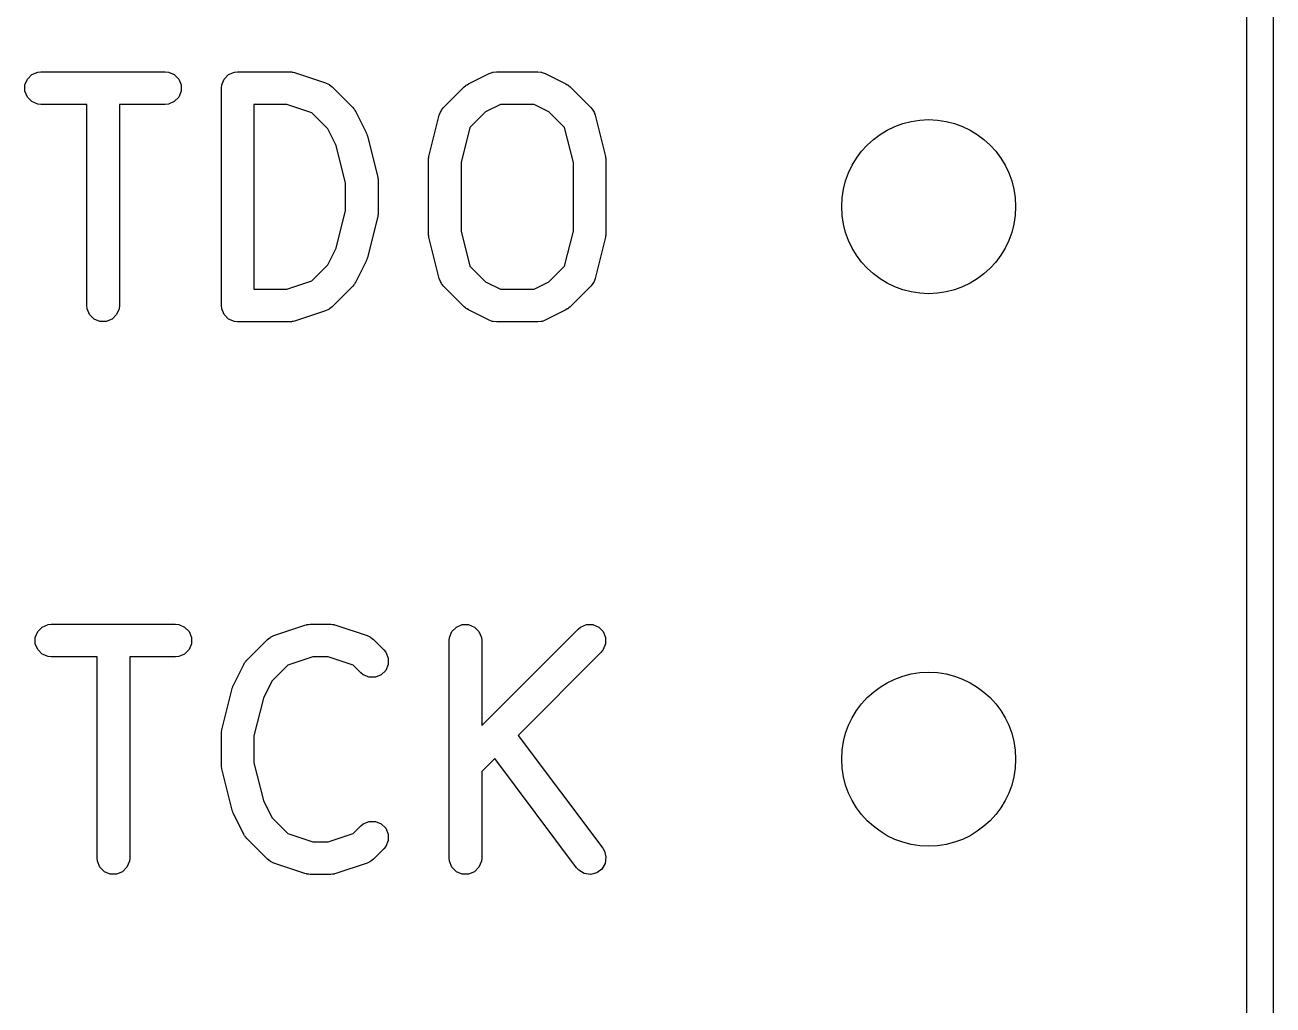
# Model space of a CAD drawing. Extents: x 19.8 to 98.9, y -129.1 to -67.1.
# Drawn here: x 76.81 to 82.55, y -95.61 to -91.1 of the extents above; entities that cross this region are included whole.
import ezdxf

# ---------------------------------------------------------------- set-up
doc = ezdxf.new("R2010")
doc.units = 0
doc.layers.add('BLACK', color=7, linetype='CONTINUOUS')

msp = doc.modelspace()

# ---------------------------------------------------------------- linework, layer by layer
at = {"layer": 'BLACK', "linetype": 'CONTINUOUS'}
for p, q in [((82.553999, -72.636), (82.553999, -129.024)), ((82.433999, -128.964), (82.433999, -72.696)), ((76.845362, -91.332459), (76.872398, -91.32126)), ((76.872398, -91.32126), (76.88703, -91.319819)), ((76.88703, -91.319819), (77.458458, -91.319819)), ((77.458458, -91.319819), (77.47309, -91.32126)), ((77.47309, -91.32126), (77.500126, -91.332459)), ((77.750124, -91.332459), (77.77716, -91.32126)), ((77.77716, -91.32126), (77.791792, -91.319819)), ((77.791792, -91.319819), (78.029887, -91.319819)), ((78.029887, -91.319819), (78.037292, -91.320548)), ((78.037292, -91.320548), (78.039267, -91.320408)), ((78.039267, -91.320408), (78.041864, -91.320998)), ((78.041864, -91.320998), (78.044519, -91.32126)), ((78.044519, -91.32126), (78.04635, -91.322018)), ((78.04635, -91.322018), (78.053604, -91.323668)), ((78.053604, -91.323668), (78.196461, -91.371287)), ((78.853489, -91.375356), (78.948727, -91.327737)), ((78.948727, -91.327737), (78.962458, -91.322482)), ((78.962458, -91.322482), (78.965147, -91.32229)), ((78.965147, -91.32229), (78.967636, -91.32126)), ((78.967636, -91.32126), (78.982268, -91.319819)), ((78.982268, -91.319819), (79.172744, -91.319819)), ((79.172744, -91.319819), (79.187376, -91.32126)), ((79.187376, -91.32126), (79.189865, -91.322291)), ((79.189865, -91.322291), (79.192553, -91.322482)), ((79.192553, -91.322482), (79.206285, -91.327737)), ((79.206285, -91.327737), (79.301523, -91.375356)), ((76.813471, -91.380187), (76.82467, -91.353151)), ((76.813471, -91.409451), (76.813471, -91.380187)), ((76.82467, -91.353151), (76.845362, -91.332459)), ((77.500126, -91.332459), (77.520818, -91.353151)), ((77.520818, -91.353151), (77.532017, -91.380187)), ((77.532017, -91.380187), (77.532017, -91.409451)), ((77.716792, -91.394819), (77.718233, -91.380187)), ((77.718233, -91.380187), (77.729432, -91.353151)), ((77.729432, -91.353151), (77.750124, -91.332459)), ((78.196461, -91.371287), (78.209886, -91.377281)), ((78.209886, -91.377281), (78.211921, -91.379046)), ((78.211921, -91.379046), (78.214412, -91.380078)), ((78.214412, -91.380078), (78.225777, -91.389405)), ((78.833997, -91.389405), (78.839747, -91.384684)), ((78.839747, -91.384684), (78.841046, -91.383188)), ((78.841046, -91.383188), (78.8433, -91.381768)), ((78.8433, -91.381768), (78.845362, -91.380077)), ((78.845362, -91.380077), (78.847194, -91.379318)), ((78.847194, -91.379318), (78.853489, -91.375356)), ((79.301523, -91.375356), (79.307822, -91.37932)), ((79.307822, -91.37932), (79.30965, -91.380078)), ((79.30965, -91.380078), (79.311706, -91.381766)), ((79.311706, -91.381766), (79.313966, -91.383188)), ((79.313966, -91.383188), (79.315265, -91.384686)), ((79.315265, -91.384686), (79.321015, -91.389405)), ((76.82467, -91.436487), (76.813471, -91.409451)), ((76.845362, -91.457179), (76.82467, -91.436487)), ((77.520818, -91.436487), (77.500126, -91.457179)), ((77.532017, -91.409451), (77.520818, -91.436487)), ((77.716792, -92.394819), (77.716792, -91.394819)), ((78.225777, -91.389405), (78.321015, -91.484643)), ((78.738759, -91.484643), (78.833997, -91.389405)), ((79.321015, -91.389405), (79.416253, -91.484643)), ((76.872398, -91.468378), (76.845362, -91.457179)), ((76.88703, -91.469819), (76.872398, -91.468378)), ((77.097744, -91.469819), (76.88703, -91.469819)), ((77.097744, -92.394819), (77.097744, -91.469819)), ((77.458458, -91.469819), (77.247744, -91.469819)), ((77.247744, -91.469819), (77.247744, -92.394819)), ((77.47309, -91.468378), (77.458458, -91.469819)), ((77.500126, -91.457179), (77.47309, -91.468378)), ((78.017717, -91.469819), (77.866792, -91.469819)), ((77.866792, -91.469819), (77.866792, -92.319819)), ((78.13223, -91.50799), (78.017717, -91.469819)), ((78.321015, -91.484643), (78.325735, -91.490393)), ((78.325735, -91.490393), (78.327232, -91.491692)), ((78.327232, -91.491692), (78.328651, -91.493946)), ((78.328651, -91.493946), (78.330343, -91.496008)), ((78.330343, -91.496008), (78.331101, -91.49784)), ((78.331101, -91.49784), (78.335064, -91.504135)), ((78.723978, -91.50564), (78.727298, -91.501158)), ((78.727298, -91.501158), (78.729432, -91.496008)), ((78.729432, -91.496008), (78.738759, -91.484643)), ((78.999973, -91.469819), (78.931457, -91.504077)), ((79.155039, -91.469819), (78.999973, -91.469819)), ((79.223555, -91.504077), (79.155039, -91.469819)), ((79.416253, -91.484643), (79.425581, -91.496008)), ((79.425581, -91.496008), (79.427715, -91.501161)), ((79.427715, -91.501161), (79.431034, -91.50564)), ((78.206343, -91.582103), (78.13223, -91.50799)), ((78.335064, -91.504135), (78.382683, -91.599373)), ((78.671412, -91.709962), (78.719031, -91.519486)), ((78.719031, -91.519486), (78.723978, -91.50564)), ((78.931457, -91.504077), (78.859514, -91.576019)), ((79.295497, -91.576019), (79.223555, -91.504077)), ((79.431034, -91.50564), (79.435981, -91.519486)), ((79.435981, -91.519486), (79.4836, -91.709962)), ((78.244836, -91.65909), (78.206343, -91.582103)), ((78.382683, -91.599373), (78.383092, -91.600442)), ((78.383092, -91.600442), (78.383415, -91.600878)), ((78.383415, -91.600878), (78.385607, -91.607014)), ((78.385607, -91.607014), (78.387938, -91.613104)), ((78.387938, -91.613104), (78.387976, -91.613644)), ((78.387976, -91.613644), (78.388362, -91.614724)), ((78.388362, -91.614724), (78.435981, -91.8052)), ((78.859514, -91.576019), (78.819173, -91.737386)), ((79.335839, -91.737386), (79.295497, -91.576019)), ((78.28822, -91.832624), (78.244836, -91.65909)), ((78.669173, -91.728152), (78.669424, -91.725598)), ((78.669173, -92.061485), (78.669173, -91.728152)), ((78.669262, -91.724506), (78.670071, -91.719032)), ((78.669424, -91.725598), (78.669262, -91.724506)), ((78.670071, -91.719032), (78.670614, -91.71352)), ((78.670614, -91.71352), (78.671036, -91.712498)), ((78.671036, -91.712498), (78.671412, -91.709962)), ((79.4836, -91.709962), (79.483975, -91.712498)), ((79.483975, -91.712498), (79.484398, -91.71352)), ((79.484398, -91.71352), (79.48494, -91.719032)), ((79.48494, -91.719032), (79.48575, -91.724506)), ((79.48575, -91.724506), (79.485587, -91.725598)), ((79.485587, -91.725598), (79.485839, -91.728152)), ((79.485839, -91.728152), (79.485839, -92.061485)), ((78.819173, -91.737386), (78.819173, -92.052251)), ((79.335839, -92.052251), (79.335839, -91.737386)), ((78.28822, -91.957013), (78.28822, -91.832624)), ((78.435981, -91.8052), (78.436356, -91.807736)), ((78.436356, -91.807736), (78.436779, -91.808758)), ((78.436779, -91.808758), (78.437321, -91.81427)), ((78.437321, -91.81427), (78.438131, -91.819744)), ((78.438131, -91.819744), (78.437968, -91.820836)), ((78.437968, -91.820836), (78.43822, -91.82339)), ((78.43822, -91.82339), (78.43822, -91.966247)), ((78.244836, -92.130547), (78.28822, -91.957013)), ((78.435981, -91.984437), (78.388362, -92.174913)), ((78.436356, -91.9819), (78.435981, -91.984437)), ((78.436779, -91.980879), (78.436356, -91.9819)), ((78.437321, -91.975366), (78.436779, -91.980879)), ((78.438131, -91.969893), (78.437321, -91.975366)), ((78.43822, -91.966247), (78.437968, -91.9688)), ((78.437968, -91.9688), (78.438131, -91.969893)), ((78.669424, -92.064038), (78.669173, -92.061485)), ((78.669262, -92.065131), (78.669424, -92.064038)), ((78.670071, -92.070604), (78.669262, -92.065131)), ((78.670614, -92.076117), (78.670071, -92.070604)), ((78.671036, -92.077138), (78.670614, -92.076117)), ((78.671412, -92.079675), (78.671036, -92.077138)), ((78.819173, -92.052251), (78.859514, -92.213617)), ((79.295497, -92.213617), (79.335839, -92.052251)), ((79.483975, -92.077138), (79.4836, -92.079675)), ((79.484398, -92.076117), (79.483975, -92.077138)), ((79.48494, -92.070604), (79.484398, -92.076117)), ((79.48575, -92.065131), (79.48494, -92.070604)), ((79.485839, -92.061485), (79.485587, -92.064038)), ((79.485587, -92.064038), (79.48575, -92.065131)), ((78.206342, -92.207534), (78.244836, -92.130547)), ((78.719031, -92.270151), (78.671412, -92.079675)), ((79.4836, -92.079675), (79.435981, -92.270151)), ((78.382683, -92.190264), (78.335064, -92.285502)), ((78.383092, -92.189194), (78.382683, -92.190264)), ((78.383415, -92.188759), (78.383092, -92.189194)), ((78.385607, -92.182622), (78.383415, -92.188759)), ((78.387938, -92.176533), (78.385607, -92.182622)), ((78.387976, -92.175992), (78.387938, -92.176533)), ((78.388362, -92.174913), (78.387976, -92.175992)), ((78.13223, -92.281647), (78.206342, -92.207534)), ((78.859514, -92.213617), (78.931457, -92.285561)), ((79.223554, -92.285561), (79.295497, -92.213617)), ((78.017717, -92.319819), (78.13223, -92.281647)), ((78.321016, -92.304993), (78.225777, -92.400233)), ((78.325733, -92.299244), (78.321016, -92.304993)), ((78.327232, -92.297945), (78.325733, -92.299244)), ((78.328653, -92.295686), (78.327232, -92.297945)), ((78.330343, -92.293628), (78.328653, -92.295686)), ((78.3311, -92.291798), (78.330343, -92.293628)), ((78.335064, -92.285502), (78.3311, -92.291798)), ((78.723978, -92.283997), (78.719031, -92.270151)), ((78.727297, -92.288476), (78.723978, -92.283997)), ((78.729431, -92.293628), (78.727297, -92.288476)), ((78.738759, -92.304994), (78.729431, -92.293628)), ((78.833997, -92.400233), (78.738759, -92.304994)), ((78.931457, -92.285561), (78.999973, -92.319819)), ((79.155039, -92.319819), (79.223554, -92.285561)), ((79.416254, -92.304993), (79.321015, -92.400233)), ((79.425581, -92.293628), (79.416254, -92.304993)), ((79.427714, -92.288476), (79.425581, -92.293628)), ((79.431034, -92.283997), (79.427714, -92.288476)), ((79.435981, -92.270151), (79.431034, -92.283997)), ((77.866792, -92.319819), (78.017717, -92.319819)), ((78.999973, -92.319819), (79.155039, -92.319819)), ((77.099185, -92.409451), (77.097744, -92.394819)), ((77.110384, -92.436487), (77.099185, -92.409451)), ((77.246303, -92.409451), (77.235104, -92.436487)), ((77.247744, -92.394819), (77.246303, -92.409451)), ((77.718233, -92.409451), (77.716792, -92.394819)), ((77.729432, -92.436487), (77.718233, -92.409451)), ((78.196461, -92.418351), (78.053604, -92.46597)), ((78.209886, -92.412357), (78.196461, -92.418351)), ((78.211921, -92.410591), (78.209886, -92.412357)), ((78.214412, -92.40956), (78.211921, -92.410591)), ((78.225777, -92.400233), (78.214412, -92.40956)), ((78.839747, -92.404953), (78.833997, -92.400233)), ((78.841046, -92.40645), (78.839747, -92.404953)), ((78.8433, -92.407869), (78.841046, -92.40645)), ((78.845362, -92.409561), (78.8433, -92.407869)), ((78.847194, -92.410319), (78.845362, -92.409561)), ((78.853489, -92.414282), (78.847194, -92.410319)), ((78.948727, -92.461901), (78.853489, -92.414282)), ((79.301523, -92.414282), (79.206285, -92.461901)), ((79.307822, -92.410317), (79.301523, -92.414282)), ((79.30965, -92.40956), (79.307822, -92.410317)), ((79.311706, -92.407871), (79.30965, -92.40956)), ((79.313966, -92.40645), (79.311706, -92.407871)), ((79.315265, -92.404951), (79.313966, -92.40645)), ((79.321015, -92.400233), (79.315265, -92.404951)), ((77.131076, -92.457179), (77.110384, -92.436487)), ((77.158112, -92.468378), (77.131076, -92.457179)), ((77.187376, -92.468378), (77.158112, -92.468378)), ((77.214412, -92.457179), (77.187376, -92.468378)), ((77.235104, -92.436487), (77.214412, -92.457179)), ((77.750124, -92.457179), (77.729432, -92.436487)), ((77.77716, -92.468378), (77.750124, -92.457179)), ((77.791792, -92.469819), (77.77716, -92.468378)), ((78.029887, -92.469819), (77.791792, -92.469819)), ((78.037292, -92.469089), (78.029887, -92.469819)), ((78.039267, -92.46923), (78.037292, -92.469089)), ((78.041864, -92.468639), (78.039267, -92.46923)), ((78.044519, -92.468378), (78.041864, -92.468639)), ((78.04635, -92.467619), (78.044519, -92.468378)), ((78.053604, -92.46597), (78.04635, -92.467619)), ((78.962458, -92.467156), (78.948727, -92.461901)), ((78.965147, -92.467347), (78.962458, -92.467156)), ((78.967636, -92.468378), (78.965147, -92.467347)), ((78.982268, -92.469819), (78.967636, -92.468378)), ((79.172744, -92.469819), (78.982268, -92.469819)), ((79.187376, -92.468378), (79.172744, -92.469819)), ((79.189865, -92.467346), (79.187376, -92.468378)), ((79.192553, -92.467156), (79.189865, -92.467346)), ((79.206285, -92.461901), (79.192553, -92.467156)), ((76.86109, -93.920187), (76.872289, -93.893151)), ((76.872289, -93.893151), (76.892981, -93.872459)), ((76.892981, -93.872459), (76.920017, -93.86126)), ((76.920017, -93.86126), (76.934649, -93.859819)), ((76.934649, -93.859819), (77.506077, -93.859819)), ((77.506077, -93.859819), (77.520709, -93.86126)), ((77.520709, -93.86126), (77.547745, -93.872459)), ((77.547745, -93.872459), (77.568437, -93.893151)), ((77.568437, -93.893151), (77.579636, -93.920187)), ((77.945125, -93.917281), (77.958551, -93.911287)), ((77.958551, -93.911287), (78.101407, -93.863668)), ((78.101407, -93.863668), (78.108662, -93.862018)), ((78.108662, -93.862018), (78.110493, -93.86126)), ((78.110493, -93.86126), (78.113146, -93.860998)), ((78.113146, -93.860998), (78.115744, -93.860408)), ((78.115744, -93.860408), (78.117718, -93.860548)), ((78.117718, -93.860548), (78.125125, -93.859819)), ((78.125125, -93.859819), (78.220363, -93.859819)), ((78.220363, -93.859819), (78.227768, -93.860548)), ((78.227768, -93.860548), (78.229743, -93.860408)), ((78.229743, -93.860408), (78.23234, -93.860998)), ((78.23234, -93.860998), (78.234995, -93.86126)), ((78.234995, -93.86126), (78.236826, -93.862018)), ((78.236826, -93.862018), (78.24408, -93.863668)), ((78.24408, -93.863668), (78.386937, -93.911287)), ((78.386937, -93.911287), (78.400362, -93.917281)), ((78.765852, -93.920187), (78.777051, -93.893151)), ((78.777051, -93.893151), (78.797743, -93.872459)), ((78.797743, -93.872459), (78.824779, -93.86126)), ((78.824779, -93.86126), (78.854043, -93.86126)), ((78.854043, -93.86126), (78.881079, -93.872459)), ((78.881079, -93.872459), (78.901771, -93.893151)), ((78.901771, -93.893151), (78.91297, -93.920187)), ((78.914411, -94.325181), (79.357806, -93.881786)), ((79.357806, -93.881786), (79.369171, -93.872459)), ((79.369171, -93.872459), (79.396207, -93.86126)), ((79.396207, -93.86126), (79.42547, -93.86126)), ((79.42547, -93.86126), (79.452507, -93.872459)), ((79.452507, -93.872459), (79.473199, -93.893151)), ((79.473199, -93.893151), (79.484398, -93.920188)), ((76.86109, -93.949451), (76.86109, -93.920187)), ((76.872289, -93.976487), (76.86109, -93.949451)), ((77.579636, -93.949451), (77.568437, -93.976487)), ((77.579636, -93.920187), (77.579636, -93.949451)), ((77.833997, -94.024643), (77.929235, -93.929405)), ((77.929235, -93.929405), (77.9406, -93.920077)), ((77.9406, -93.920077), (77.94309, -93.919045)), ((77.94309, -93.919045), (77.945125, -93.917281)), ((78.400362, -93.917281), (78.402397, -93.919046)), ((78.402397, -93.919046), (78.404888, -93.920078)), ((78.404888, -93.920078), (78.416253, -93.929405)), ((78.416253, -93.929405), (78.463872, -93.977024)), ((78.764411, -93.934819), (78.765852, -93.920187)), ((78.764411, -94.934819), (78.764411, -93.934819)), ((78.91297, -93.920187), (78.914411, -93.934819)), ((78.914411, -93.934819), (78.914411, -94.325181)), ((79.484398, -93.949451), (79.473199, -93.976487)), ((79.484398, -93.920188), (79.484398, -93.949451)), ((76.892981, -93.997179), (76.872289, -93.976487)), ((76.920017, -94.008378), (76.892981, -93.997179)), ((76.934649, -94.009819), (76.920017, -94.008378)), ((77.145363, -94.009819), (76.934649, -94.009819)), ((77.145363, -94.934819), (77.145363, -94.009819)), ((77.506077, -94.009819), (77.295363, -94.009819)), ((77.295363, -94.009819), (77.295363, -94.934819)), ((77.520709, -94.008378), (77.506077, -94.009819)), ((77.547745, -93.997179), (77.520709, -94.008378)), ((77.568437, -93.976487), (77.547745, -93.997179)), ((77.829278, -94.030392), (77.833997, -94.024643)), ((78.137295, -94.009819), (78.022782, -94.04799)), ((78.208193, -94.009819), (78.137295, -94.009819)), ((78.322706, -94.04799), (78.208193, -94.009819)), ((78.463872, -93.977024), (78.473199, -93.988389)), ((78.473199, -93.988389), (78.484398, -94.015425)), ((78.484398, -94.015425), (78.484398, -94.044688)), ((79.463872, -93.987852), (79.081296, -94.370427)), ((79.473199, -93.976487), (79.463872, -93.987852)), ((77.772329, -94.139373), (77.819948, -94.044135)), ((77.819948, -94.044135), (77.823912, -94.037835)), ((77.823912, -94.037835), (77.82467, -94.036008)), ((77.82467, -94.036008), (77.826358, -94.033951)), ((77.826358, -94.033951), (77.82778, -94.031692)), ((77.82778, -94.031692), (77.829278, -94.030392)), ((78.022782, -94.04799), (77.948669, -94.122103)), ((78.357806, -94.08309), (78.322706, -94.04799)), ((78.369171, -94.092417), (78.357806, -94.08309)), ((78.473199, -94.071724), (78.452506, -94.092417)), ((78.484398, -94.044688), (78.473199, -94.071724)), ((77.769401, -94.147023), (77.771597, -94.140878)), ((77.771597, -94.140878), (77.771919, -94.140442)), ((77.771919, -94.140442), (77.772329, -94.139373)), ((77.948669, -94.122103), (77.910175, -94.19909)), ((78.396207, -94.103616), (78.369171, -94.092417)), ((78.42547, -94.103616), (78.396207, -94.103616)), ((78.452506, -94.092417), (78.42547, -94.103616)), ((77.719031, -94.3452), (77.76665, -94.154724)), ((77.76665, -94.154724), (77.767035, -94.153644)), ((77.767035, -94.153644), (77.767074, -94.153105)), ((77.767074, -94.153105), (77.769401, -94.147023)), ((77.910175, -94.19909), (77.866792, -94.372624)), ((77.716792, -94.36339), (77.717043, -94.360836)), ((77.716792, -94.506247), (77.716792, -94.36339)), ((77.716881, -94.359744), (77.71769, -94.35427)), ((77.717043, -94.360836), (77.716881, -94.359744)), ((77.71769, -94.35427), (77.718233, -94.348758)), ((77.718233, -94.348758), (77.718655, -94.347736)), ((77.718655, -94.347736), (77.719031, -94.3452)), ((77.866792, -94.372624), (77.866792, -94.497013)), ((79.081296, -94.370427), (79.470839, -94.889819)), ((78.974153, -94.47757), (78.914411, -94.537313)), ((79.350839, -94.979819), (78.974153, -94.47757)), ((77.717043, -94.5088), (77.716792, -94.506247)), ((77.716881, -94.509893), (77.717043, -94.5088)), ((77.71769, -94.515366), (77.716881, -94.509893)), ((77.718233, -94.520879), (77.71769, -94.515366)), ((77.718655, -94.5219), (77.718233, -94.520879)), ((77.719031, -94.524437), (77.718655, -94.5219)), ((77.76665, -94.714913), (77.719031, -94.524437)), ((77.866792, -94.497013), (77.910175, -94.670547)), ((78.914411, -94.537313), (78.914411, -94.934819)), ((77.767035, -94.715992), (77.76665, -94.714913)), ((77.767074, -94.716532), (77.767035, -94.715992)), ((77.769401, -94.722613), (77.767074, -94.716532)), ((77.910175, -94.670547), (77.948669, -94.747534)), ((77.771597, -94.728759), (77.769401, -94.722613)), ((77.771919, -94.729194), (77.771597, -94.728759)), ((77.772329, -94.730264), (77.771919, -94.729194)), ((77.819948, -94.825502), (77.772329, -94.730264)), ((77.948669, -94.747534), (78.022782, -94.821648)), ((78.369171, -94.77722), (78.396207, -94.766021)), ((78.396207, -94.766021), (78.42547, -94.766021)), ((78.42547, -94.766021), (78.452506, -94.777219)), ((77.823911, -94.831798), (77.819948, -94.825502)), ((77.824669, -94.833628), (77.823911, -94.831798)), ((78.022782, -94.821648), (78.137295, -94.859819)), ((78.208193, -94.859819), (78.322706, -94.821647)), ((78.322706, -94.821647), (78.357805, -94.786548)), ((78.357805, -94.786548), (78.369171, -94.77722)), ((78.452506, -94.777219), (78.473199, -94.797912)), ((78.473199, -94.797912), (78.484398, -94.824948)), ((78.484398, -94.824948), (78.484398, -94.854211)), ((77.826358, -94.835686), (77.824669, -94.833628)), ((77.82778, -94.837945), (77.826358, -94.835686)), ((77.829278, -94.839244), (77.82778, -94.837945)), ((77.833997, -94.844994), (77.829278, -94.839244)), ((77.929235, -94.940233), (77.833997, -94.844994)), ((78.137295, -94.859819), (78.208193, -94.859819)), ((78.4732, -94.881247), (78.463872, -94.892613)), ((78.484398, -94.854211), (78.4732, -94.881247)), ((79.470839, -94.889819), (79.478466, -94.902389)), ((77.146804, -94.949451), (77.145363, -94.934819)), ((77.295363, -94.934819), (77.293922, -94.949451)), ((77.9406, -94.949561), (77.929235, -94.940233)), ((78.416254, -94.940232), (78.404888, -94.94956)), ((78.463872, -94.892613), (78.416254, -94.940232)), ((78.765852, -94.949451), (78.764411, -94.934819)), ((78.914411, -94.934819), (78.91297, -94.949451)), ((79.478466, -94.902389), (79.485728, -94.930738)), ((79.485728, -94.930738), (79.481589, -94.959706)), ((77.158003, -94.976487), (77.146804, -94.949451)), ((77.178695, -94.997179), (77.158003, -94.976487)), ((77.205731, -95.008378), (77.178695, -94.997179)), ((77.262031, -94.997179), (77.234995, -95.008378)), ((77.282723, -94.976487), (77.262031, -94.997179)), ((77.293922, -94.949451), (77.282723, -94.976487)), ((77.94309, -94.950592), (77.9406, -94.949561)), ((77.945125, -94.952357), (77.94309, -94.950592)), ((77.958551, -94.958351), (77.945125, -94.952357)), ((78.101407, -95.00597), (77.958551, -94.958351)), ((78.386937, -94.958351), (78.24408, -95.00597)), ((78.400362, -94.952357), (78.386937, -94.958351)), ((78.402397, -94.950591), (78.400362, -94.952357)), ((78.404888, -94.94956), (78.402397, -94.950591)), ((78.777051, -94.976487), (78.765852, -94.949451)), ((78.797743, -94.997179), (78.777051, -94.976487)), ((78.824779, -95.008378), (78.797743, -94.997179)), ((78.881079, -94.997179), (78.854043, -95.008378)), ((78.901771, -94.976487), (78.881079, -94.997179)), ((78.91297, -94.949451), (78.901771, -94.976487)), ((79.360771, -94.99066), (79.350839, -94.979819)), ((79.385952, -95.00557), (79.360771, -94.99066)), ((79.414921, -95.009708), (79.385952, -95.00557)), ((79.443269, -95.002446), (79.414921, -95.009708)), ((79.46668, -94.984887), (79.443269, -95.002446)), ((79.481589, -94.959706), (79.46668, -94.984887)), ((77.234995, -95.008378), (77.205731, -95.008378)), ((78.108662, -95.007619), (78.101407, -95.00597)), ((78.110493, -95.008378), (78.108662, -95.007619)), ((78.113146, -95.008639), (78.110493, -95.008378)), ((78.115744, -95.00923), (78.113146, -95.008639)), ((78.117718, -95.009089), (78.115744, -95.00923)), ((78.125125, -95.009819), (78.117718, -95.009089)), ((78.220363, -95.009819), (78.125125, -95.009819)), ((78.227768, -95.009089), (78.220363, -95.009819)), ((78.229743, -95.00923), (78.227768, -95.009089)), ((78.23234, -95.008639), (78.229743, -95.00923)), ((78.234995, -95.008378), (78.23234, -95.008639)), ((78.236826, -95.007619), (78.234995, -95.008378)), ((78.24408, -95.00597), (78.236826, -95.007619)), ((78.854043, -95.008378), (78.824779, -95.008378))]:
    msp.add_line(p, q, dxfattribs=at)
at = {"layer": 'BLACK'}
for centre in [(80.97, -91.94), (80.97, -91.94), (80.97, -94.48), (80.97, -94.48)]:
    msp.add_circle(centre, 0.4, dxfattribs=at)

doc.saveas('drawing.dxf')
